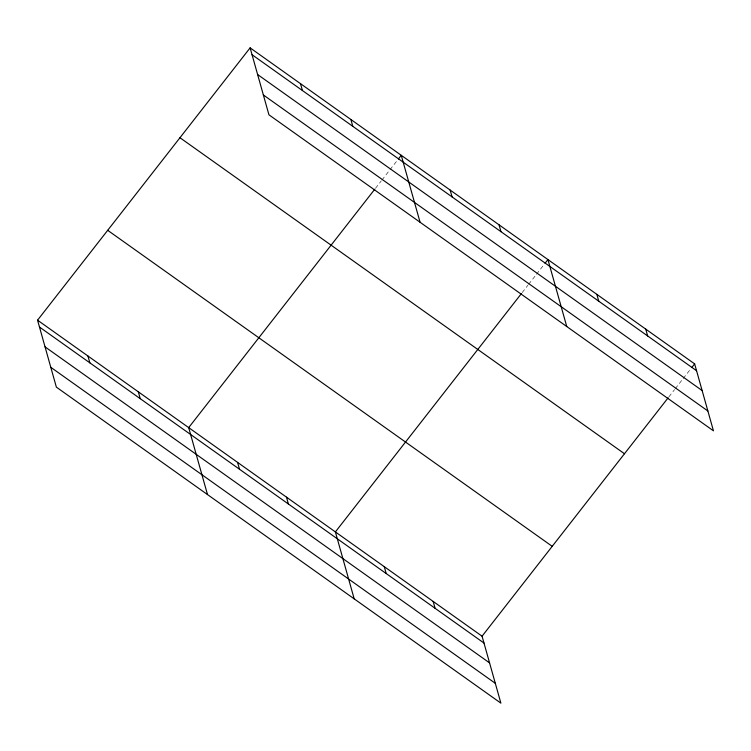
<?xml version="1.0" encoding="UTF-8"?>
<svg xmlns="http://www.w3.org/2000/svg" width="751" height="751" viewBox="0 0 751 751"><rect width="100%" height="100%" fill="white"/><g stroke="black" fill="none" stroke-linecap="round" stroke-linejoin="round"><path stroke-width="0.56" stroke-dasharray="3.75 2.82" d="M375.481 188.313L381.208 180.982M381.93 180.062L396.96 160.808M522.17 292.599L527.897 285.267M528.62 284.347L535.773 275.176M536.486 274.265L544.362 264.174M668.869 396.894L674.595 389.553M675.309 388.633L682.462 379.471M683.185 378.551L690.338 369.379"/><path stroke-width="1.13" d="M37.55 320.179L482.067 636.2L500.879 703.143L56.363 387.122L37.55 320.179L250.121 47.857L694.637 363.878L713.45 430.821L268.933 114.8L250.121 47.857M374.768 189.233L188.689 427.629L207.501 494.571M398.387 158.968L401.25 155.297L420.072 222.24M521.457 293.519L335.378 531.915L354.19 598.857M545.076 263.254L547.939 259.593L566.761 326.535M482.067 636.2L668.146 397.805M691.774 367.549L694.637 363.878M252.045 54.71L696.562 370.731M257.621 74.537L702.138 390.558M263.357 94.964L707.874 410.994M179.968 137.724L624.485 453.745M107.693 230.313L552.21 546.334M39.474 327.032L483.991 643.063M45.051 346.868L489.568 662.889M50.796 367.295L495.313 683.316M645.738 329.116L647.662 335.969M596.838 294.354L598.763 301.207M499.049 224.831L500.973 231.684M450.149 190.069L452.074 196.922M350.877 119.484L352.801 126.337M300.494 83.671L302.428 90.524M433.167 601.438L435.092 608.301M384.268 566.676L386.202 573.529M286.478 497.153L288.403 504.005M237.579 462.391L239.513 469.244M138.306 391.815L140.23 398.668M87.933 355.993L89.857 362.855"/></g></svg>
